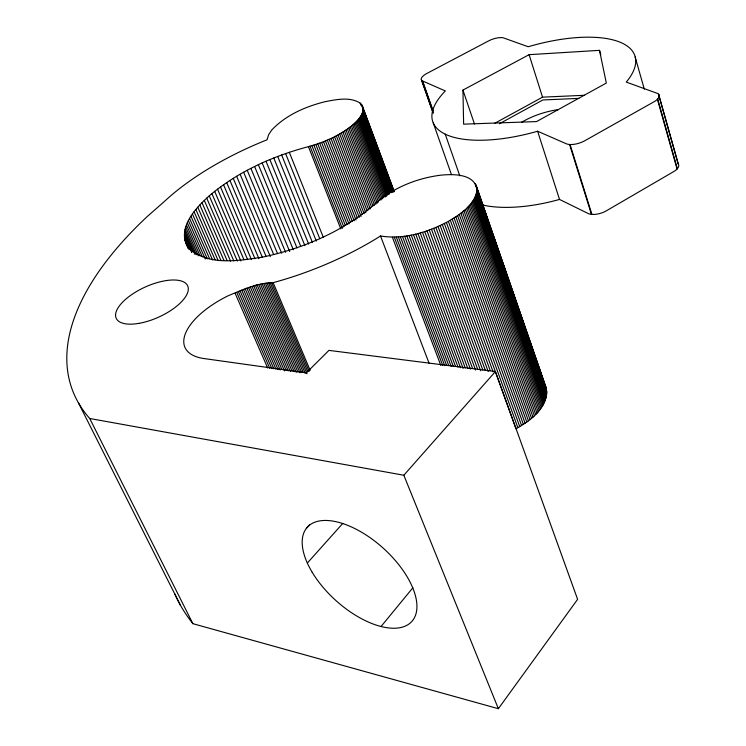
<?xml version="1.0" encoding="UTF-8"?>
<svg xmlns="http://www.w3.org/2000/svg" width="746" height="746" viewBox="0 0 746 746"><rect width="100%" height="100%" fill="white"/><g stroke="black" fill="none" stroke-linecap="round" stroke-linejoin="round"><path stroke-width="1.12" d="M476.964 190.314C475.51 173.436 452.859 173.902 440.289 175.235C417.993 178.154 396.042 186.603 378.548 200.907C345.985 230.206 304.499 248.362 261.902 257.249C237.937 260.774 207.174 266.303 188.206 247.252C176.27 228.239 195.816 207.873 209.262 195.844C237.713 171.739 272.607 156.138 308.443 146.636C324.333 142.29 339.868 135.511 352.681 125.002C358.528 120.274 367.787 110.119 360.131 103.079C349.781 96.579 336.549 99.526 325.293 101.642C305.571 106.557 285.97 114.959 271.786 129.972L268.653 134.653L267.04 139.81L266.052 140.201A169.706 68.8 -21.8 0 0 164.251 201.597L147.466 216.321A421.928 190.659 -19.5 0 0 89.716 418.487L192.888 623.684L498.365 708.7L577.609 599.336L495.437 371.536L328.949 350.387L306.326 372.879L203.928 358.546A66.907 30.176 -23.5 0 1 185.353 333.751A66.907 30.176 -23.5 0 1 228.295 295.705C242.674 289.83 257.221 282.827 273.148 282.659A169.706 68.8 -21.8 0 0 377.69 237.76L380.516 235.978C403.987 239.839 427.803 232.314 448.383 221.385C460.235 214.195 474.717 205.206 476.964 190.314L546.762 391.986C545.96 409.368 529.902 421.08 515.943 428.717L442.285 224.555M381.066 626.472L412.883 587.764M89.716 418.487L403.828 475.239L495.437 371.536M307.333 563.062L342.852 523.338M481.58 204.796A104.151 44.685 -17.8 0 0 559.519 199.434L588.146 213.487A13.475 6.238 -17.1 0 0 591.429 214.354L591.914 214.4A13.475 6.238 -17.1 0 0 606.33 210.838L673.61 171.645A13.325 6.005 -15.9 0 0 677.06 168.997L677.34 168.689A13.325 6.005 -15.9 0 0 678.254 163.887L658.559 94.201A13.614 5.632 -16.3 0 0 657.618 93.474L626.267 82.088A106.258 41.776 -18 0 0 528.205 46.746L503.112 37.776A11.768 4.299 -18.4 0 0 502.077 37.626L501.704 37.608A11.768 4.299 -18.4 0 0 488.583 40.918L426.945 73.406A11.927 4.429 -19.3 0 0 424.176 75.122L423.84 75.383A11.927 4.429 -19.3 0 0 421.621 80.335L433.053 112.879M306.364 528.355L309.487 524.932M421.621 80.335L421.779 80.493A11.927 4.429 -19.3 0 0 422.367 80.894L445.343 90.937A106.258 41.776 -18 0 0 446.602 134.793A106.258 41.776 -18 0 0 537.614 131.231L566.279 143.754A13.773 5.847 -17.4 0 0 569.58 144.491L570.065 144.519A13.773 5.847 -17.4 0 0 584.761 140.761L653.85 101.866A13.614 5.632 -16.3 0 0 657.413 99.274L657.711 98.976A13.614 5.632 -16.3 0 0 658.737 94.416M494.738 123.304L542.538 97.157L584.444 95.283M499.475 123.724L542.883 99.955L578.877 98.388M599.504 50.346L606.321 83.067L536.533 121.579L463.63 124.162L462.94 90.079L529.091 54.672L599.504 50.346L600.791 54.719M677.648 163.243A13.325 6.005 -15.9 0 1 678.077 163.663L678.254 163.887M78.405 402.765L180.373 605.127M545.093 385.085L546.762 391.986M184.663 231.195L195.004 254.535M184.402 233.19L192.403 251.253M184.29 235.139L191.853 252.167M190.827 250.115L191.769 252.241M184.355 237.041L189.997 249.761M184.579 238.888L188.822 248.446M184.971 240.688L188.747 249.192M185.53 242.422L188.141 248.343M187.33 222.83L202.297 256.764M186.435 224.975L200.031 255.775M185.679 227.082L198.38 255.803M185.092 229.162L196.412 254.722M190.948 216.247L209.598 258.731M189.596 218.457L207.369 258.881M188.393 220.657L205.271 259.002M194.091 211.752L215.062 259.72M192.449 214.009L212.554 259.897M236.743 292.423L269.726 368.263M197.783 207.22L220.937 260.382M235.102 293.234L267.674 368.011M195.872 209.495L218.168 260.587M241.741 290.129L275.983 369.195M202.007 202.66L226.989 260.289M240.063 290.865L273.885 368.86M238.394 291.63L271.796 368.543M199.835 204.945L223.968 260.494M246.851 288.105L281.876 369.345M206.726 198.11L233.843 260.951M245.145 288.749L280.207 369.969M243.438 289.429L278.09 369.568M204.311 200.385L230.589 261.156M252.008 286.371L288.264 370.865M211.911 193.596L240.837 260.96M250.283 286.921L286.138 370.324M209.262 195.844L237.368 261.137M248.567 287.499L284.468 370.883M294.176 371.657L257.128 284.944L255.421 285.382L292.059 371.004M214.671 191.349L243.951 259.739M253.715 285.858L290.399 371.452M263.795 283.564L301.608 372.552M262.154 283.853L300.004 372.804M220.499 186.92L251.383 259.477M260.485 284.179L297.924 372.021M258.815 284.543L296.283 372.357M217.534 189.12L247.616 259.599M226.7 182.574L258.909 258.685M268.597 282.93L307.016 373.699M267.021 283.107L305.226 373.242M223.558 184.738L254.964 258.741M265.417 283.312L303.202 372.338M273.148 282.659L310.14 370.352M229.936 180.448L262.48 257.584M271.665 282.715L309.133 371.424M270.145 282.799L307.632 371.471M236.65 176.28L270.313 256.568M233.256 178.341L266.135 256.521M240.109 174.247L273.661 254.507M247.243 170.302L281.643 253.155M243.644 172.251L277.521 253.565M250.898 168.391L285.625 252.316M254.61 166.526L289.662 251.514M262.163 162.954L296.983 247.942M258.368 164.717L293.299 249.705M266.005 161.239L300.703 246.236M269.875 159.579L304.9 245.667M277.699 156.436L312.499 242.571M403.828 475.239L498.365 708.7M273.773 157.975L308.685 244.091M281.634 154.954L316.332 241.126M289.299 152.268L323.363 237.433M285.597 153.536L319.745 238.664M311.94 145.666L343.766 226.831M310.019 146.216L342.311 228.435M308.443 146.636L340.773 228.835M317.74 143.819L349.007 223.959M315.81 144.463L347.123 224.593M313.87 145.088L345.23 225.189M323.503 141.684L354.201 220.788M321.591 142.421L352.345 221.515M319.67 143.139L350.471 222.215M327.28 140.117L357.465 218.158M325.396 140.91L356.047 220.033M332.791 137.59L362.397 214.55M330.972 138.458L361.055 216.508M329.135 139.297L359.274 217.347M338.031 134.877L367.079 210.736M336.315 135.8L365.829 212.75M334.572 136.704L364.132 213.664M342.936 132.014L371.415 206.754M341.342 132.975L370.286 208.824M380.516 235.978L429.071 363.218M339.71 133.935L368.701 209.785M348.83 128.042L377.28 203.145M347.44 129.039L375.928 204.18M345.985 130.037L374.529 205.197M344.484 131.026L372.916 205.756M353.846 123.985L382.101 198.986M396.285 237.06L444.7 365.549M352.681 125.002L380.982 200.031M394.298 237.135L442.751 365.54M351.459 126.018L379.397 199.984M392.349 237.163L440.849 365.475M350.172 127.025L378.567 202.11M402.504 236.519L451.162 366.351M357.856 119.966L386.512 196.357M356.952 120.964L385.477 196.935M400.397 236.752L448.7 365.409M355.982 121.971L384.143 196.897M398.327 236.93L446.686 365.503M354.947 122.978L383.155 197.942M362.211 113.299L391.799 192.627M361.81 114.203L391.025 192.496M406.822 235.913L455.489 366.286M361.334 115.136L390.177 192.384M360.784 116.078L389.664 193.373M360.159 117.029L389.086 194.38M404.649 236.24L453.232 366.146M359.46 117.999L388.023 194.305M358.695 118.978L387.305 195.321M413.452 234.636L463.117 368.468M411.223 235.111L460.552 367.787M362.183 105.447L394.13 191.284M361.773 104.804L393.86 191.013M361.297 104.198L393.935 191.853M363.088 109.867L393.524 191.629M360.131 103.079L360.943 105.261M362.985 110.688L393.049 191.424M362.798 111.536L392.9 192.328M409.013 235.531L458.016 367.06M362.547 112.413L392.088 191.675M417.956 233.545L467.854 368.58M415.699 234.113L465.28 368.002M422.469 232.267L472.591 368.505M420.212 232.929L470.428 369.111M429.23 230.038L480.666 370.762M426.982 230.831L477.72 369.326M424.735 231.568L475.566 370.025M433.678 228.36L485.301 370.221M431.458 229.218L482.793 369.969M440.177 225.553L493.069 371.844M438.033 226.523L490.243 370.613M435.869 227.455L488.182 371.527M444.355 223.53L517.855 427.691M450.332 220.275L523.366 424.409M448.383 221.385L521.575 425.537M446.397 222.467L519.738 426.628M454.081 217.991L526.797 422.068M452.235 219.137L525.1 423.252M459.275 214.419L531.534 418.366M457.606 215.631L530.014 419.625M455.871 216.816L528.429 420.856M433.267 122.997L451.442 174.583M463.909 210.736L535.712 414.487M462.436 211.976L534.388 415.792M460.888 213.207L532.989 417.089M469.094 205.747L540.337 409.134M467.91 206.996L539.293 410.486M422.609 81.006L432.904 110.324M422.367 80.894L433.044 111.294M421.779 80.493L433.212 113.038M466.651 208.246L538.164 411.829M465.317 209.495L536.98 413.163M473.039 200.767L543.759 403.717M472.171 202.007L543.023 405.078M471.23 203.248L542.202 406.43M470.204 204.497L541.307 407.782M445.222 134.159L459.797 175.814M476.433 193.634L546.501 395.762M476.088 194.781L546.249 397.058M475.65 195.946L545.913 398.373M475.127 197.131L545.494 399.697M474.512 198.333L545 401.031M473.822 199.546L544.421 402.374M476.107 185.325L545.969 387.277M475.687 184.411L546.286 388.414M475.174 183.544L546.529 389.58M476.964 189.26L546.687 390.773M477.627 191.508L487.147 219.026M492.864 235.54L494.001 238.841M495.53 243.243L508.101 279.573M514.19 297.178L521.426 318.094M524.093 325.797L528.28 337.91M532.094 348.914L542.379 378.632M476.871 191.396L546.753 393.226M476.694 192.505L546.669 394.485M462.94 90.079L474.475 124.004M537.614 131.231L559.519 199.434M529.091 54.672L542.538 97.157M570.065 144.519L591.914 214.4M569.58 144.491L591.429 214.354M635.144 56.994L644.311 89.156M658.559 94.201L678.077 163.663M657.711 98.976L677.34 168.689M657.413 99.274L677.06 168.997M192.916 623.675A393.841 222.886 -19.5 0 1 174.797 593.891M521.482 122.363A43.846 18.268 -17.8 0 1 558.297 109.634M138.793 323.391A39.24 16.477 -24.4 0 0 187.88 286.361A39.24 16.477 -24.4 0 0 129.142 296.451A39.24 16.477 -24.4 0 0 138.793 323.391M312.201 572.285A70.357 35.295 42 0 0 411.335 621.977A70.357 35.295 42 0 0 355.18 528.737A70.357 35.295 42 0 0 312.201 572.285"/></g></svg>
